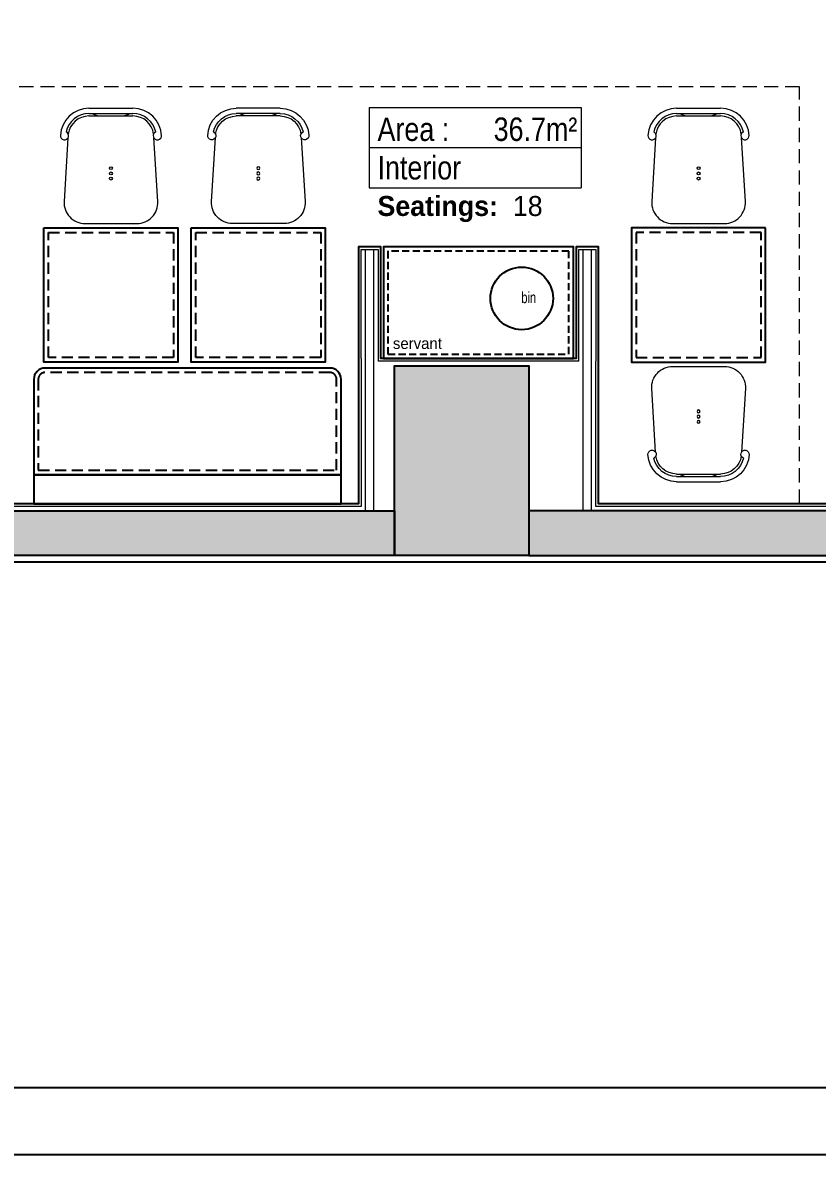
# Model space of a CAD drawing. Header units: millimetres. Extents: x 106699 to 122058, y 158555 to 162844.
# Drawn here: x 112546 to 112902, y 159502 to 160008 of the extents above; entities that cross this region are included whole.
import ezdxf
from ezdxf.enums import TextEntityAlignment as Align

# ---------------------------------------------------------------- set-up
doc = ezdxf.new("R2010")
doc.units = ezdxf.units.MM
for name, pattern in [('$0$4+1 daire_(K) TİP A - C BLOK$0$4+1 (K) 1$0$3+1 daire1$0$131121 243C_L00F00(plan)$0$HIDDEN2', [4.7625, 3.175, -1.5875]), ('1+1 TİP C$0$1+1 TİP C$0$A BLOK 2+1 TİP A$0$A BLOK 2+1 TİP A$0$A Blok TİP-6 (2+1)$0$HIDDEN', [9.525, 6.35, -3.175]), ('300_Z4_FCD_F03$0$GESTRICHELT', [0.75, 0.5, -0.25])]:
    doc.linetypes.add(name, pattern=pattern)
for name, color, linetype in [('0-HSL-WLL', 253, 'Continuous'), ('300_Z4_STR_F03$0$2-SPS-RCN', 2, 'Continuous'), ('S2000-002 Çizgi', 7, 'Continuous')]:
    doc.layers.add(name, color=color, linetype=linetype)
for name, color, linetype, lineweight in [('300_Z4_STR_F03$0$AUDIT_D_220920114151-103', 251, 'Continuous', 5), ('no3_alçıpan kesit', 210, 'Continuous', 20), ('no3_kutu profil gorunus', 8, 'Continuous', 0), ('no3_sandalye', 240, 'Continuous', 18), ('oda poz', 51, 'Continuous', 13)]:
    doc.layers.add(name, color=color, linetype=linetype, lineweight=lineweight)
doc.layers.add('area', color=200, linetype='Continuous', plot=False)
doc.styles.add('ARTUR', font='l_10646.ttf')
doc.styles.add('ATG_ROMANS', font='GOTHIC.TTF', dxfattribs={"width": 0.75})
doc.styles.add('EC', font='ARIALN.TTF')
doc.styles.get("Standard").update_dxf_attribs({"font": 'arial.ttf'})

# ---------------------------------------------------------------- blocks, each defined once
blk = doc.blocks.new('Layout1')
at = {"layer": 'area'}
for points in [[(0, 1485), (0, 0), (2100, 0), (2100, 1485)], [(25.54, 1459.46), (25.54, 25.54), (2074.46, 25.54), (2074.46, 1459.46)]]:
    blk.add_lwpolyline(points, close=True, dxfattribs=at)
blk = doc.blocks.new('COLUMN')
at = {"layer": '300_Z4_STR_F03$0$AUDIT_D_220920114151-103', "true_color": 0x303030}
h = blk.add_hatch(color=250, dxfattribs=at)
h.dxf.hatch_style = 1
h.paths.add_polyline_path([(104767.62, 177818.4), (104852.62, 177818.4), (104852.62, 177903.41), (104767.62, 177903.41)])
h.paths.add_polyline_path([(104052.62, 177903.41), (104052.62, 177818.41), (103967.62, 177818.41), (103967.62, 177903.41)])
edge = h.paths.add_edge_path()
edge.add_line((104052.62, 177498.41), (104052.62, 177438.41))
h.paths.add_polyline_path([(103967.62, 177498.41), (104052.62, 177498.41), (104052.62, 177438.41), (103967.62, 177438.41)])
h.paths.add_polyline_path([(104852.62, 177438.41), (104767.62, 177438.41), (104767.62, 177498.41), (104852.62, 177498.41)])
h.paths.add_polyline_path([(104852.62, 177018.41), (104767.62, 177018.41), (104767.62, 177103.41), (104852.62, 177103.41)])
h.paths.add_polyline_path([(103967.62, 176233.41), (103967.62, 176318.41), (104052.62, 176318.41), (104052.62, 176233.41)])
h.paths.add_polyline_path([(103967.62, 177103.41), (104052.62, 177103.41), (104052.62, 177018.41), (103967.62, 177018.41)])
at = {"layer": '300_Z4_STR_F03$0$2-SPS-RCN'}
blk.add_lwpolyline([(103967.62, 177498.41), (104052.62, 177498.41), (104052.62, 177438.41), (103967.62, 177438.41)], close=True, dxfattribs=at)
blk = doc.blocks.new('A$C9d205e2b')
at = {"color": 4}
blk.add_lwpolyline([(0, 85), (0, 0), (50, 0), (50, 85)], close=True, dxfattribs=at)
at = {"color": 4, "linetype": '$0$4+1 daire_(K) TİP A - C BLOK$0$4+1 (K) 1$0$3+1 daire1$0$131121 243C_L00F00(plan)$0$HIDDEN2'}
blk.add_lwpolyline([(2, 83), (2, 2), (48, 2), (48, 83)], close=True, dxfattribs=at)
at = {"color": 4}
blk.add_circle((26.92, 23.14), 14.02, dxfattribs=at)
at = {"color": 4, "insert": (9.28, 80.77), "char_height": 5, "width": 76.8983, "attachment_point": 1, "rotation": 270}
blk.add_mtext('{\\fManrope Light|b0|i0|c0|p2;servant}', dxfattribs=at)
at = {"color": 4, "insert": (27.26, 20), "char_height": 5, "attachment_point": 5, "rotation": 270, "style": 'ATG_ROMANS'}
blk.add_mtext('\\A1;{\\fManrope Light|b0|i0|c0|p2;bin}', dxfattribs=at)
blk = doc.blocks.new('gri tolix')
at = {"layer": 'no3_sandalye', "color": 35}
for p, q in [((32456.96, 11388.09), (32476.65, 11388.09)), ((32456.96, 11385.75), (32476.65, 11385.75)), ((32456.96, 11384.63), (32476.65, 11384.63)), ((32447.57, 11374.79), (32445.84, 11346.35)), ((32487.76, 11346.35), (32486.03, 11374.79)), ((32455.17, 11336.49), (32478.43, 11336.49))]:
    blk.add_line(p, q, dxfattribs=at)
for centre in [(32466.8, 11361.26), (32466.8, 11358.92), (32466.8, 11356.59)]:
    blk.add_circle(centre, 0.654, dxfattribs=at)
for centre, radius, start, end in [((32456.96, 11375.28), 12.81, 90, 176.9521), ((32456.96, 11375.28), 10.47, 90, 167.7747), ((32456.96, 11375.28), 9.35, 90, 172.1616), ((32462.33, 11391.88), 7.25, 237.668, 268.4154), ((32471.28, 11391.88), 7.25, 271.5846, 302.332), ((32476.65, 11375.28), 12.81, 2.2784, 90), ((32476.65, 11375.28), 10.47, 12.2253, 90), ((32476.65, 11375.28), 9.35, 7.8384, 90), ((32446.01, 11375.79), 1.85, 174.6737, 67.3294), ((32487.59, 11375.79), 1.85, 112.6706, 5.3263), ((32455.17, 11345.84), 9.35, 176.8779, 270), ((32478.43, 11345.84), 9.35, 270, 3.1221)]:
    blk.add_arc(centre, radius, start, end, dxfattribs=at)
blk = doc.blocks.new('A$Cb15fc262')
at = {"color": 4}
blk.add_lwpolyline([(13, 137.5), (0, 137.5), (0, 0), (13, 0), (13, 137.5)], dxfattribs=at)
blk.add_lwpolyline([(55.73, 137.5), (13, 137.5), (13, 0), (55.73, 0, 0.414214), (60.73, 5), (60.73, 132.5, 0.414214)], format="xyb", close=True, dxfattribs=at)
at = {"color": 4, "elevation": -0.56}
for points in [[(123.44, 132.96), (123.44, 73), (63.44, 73), (63.44, 132.96)], [(123.44, 67), (123.44, 7.04), (63.44, 7.04), (63.44, 67)]]:
    blk.add_lwpolyline(points, close=True, dxfattribs=at)
at = {"layer": 'S2000-002 Çizgi', "color": 8, "linetype": '300_Z4_FCD_F03$0$GESTRICHELT', "ltscale": 10, "true_color": 0x7a7a7a}
blk.add_lwpolyline([(55.73, 135.5), (15, 135.5), (15, 2), (55.73, 2, 0.414214), (58.73, 5), (58.73, 132.5, 0.414214)], format="xyb", close=True, dxfattribs=at)
at = {"layer": 'S2000-002 Çizgi', "color": 8, "linetype": '300_Z4_FCD_F03$0$GESTRICHELT', "ltscale": 10, "true_color": 0x7a7a7a, "elevation": -0.56}
for points in [[(121.44, 130.96), (121.44, 75), (65.44, 75), (65.44, 130.96)], [(121.44, 65), (121.44, 9.04), (65.44, 9.04), (65.44, 65)]]:
    blk.add_lwpolyline(points, close=True, dxfattribs=at)
at = {"rotation": 270}
blk.add_blockref('gri tolix', (-11211.05, 32569.78, -0.56), dxfattribs=at)
at = {"xscale": -1, "rotation": 270}
blk.add_blockref('gri tolix', (-11211.05, -32429.78, -0.56), dxfattribs=at)
blk = doc.blocks.new('*U24')
for p, q in [((-300, 0), (16.3, 0)), ((-300, 0), (-300, -120)), ((16.3, 0), (16.3, -120)), ((-300, -60), (16.3, -60)), ((-300, -120), (16.3, -120))]:
    blk.add_line(p, q)
at = {"style": 'EC'}
blk.add_text('m² ', height=35, dxfattribs=at).set_placement((-36.2, -50))
at = {"linetype": 'ByBlock', "insert": (25, -275), "char_height": 50, "attachment_point": 7, "style": 'ARTUR'}
blk.add_mtext('\\A1;', dxfattribs=at)
at = {"style": 'EC'}
for tag, p in [('ROOMNO', (-287.5, -50)), ('ROOMNAME', (-287.5, -107.5))]:
    blk.add_attdef(tag, p, '', height=35, dxfattribs=at)
blk.add_attdef('BRUT', text='', height=35, dxfattribs=at).set_placement((-36.2, -50), align=Align.RIGHT)

msp = doc.modelspace()

# ---------------------------------------------------------------- hatches: boundary and pattern name
at = {"layer": '0-HSL-WLL', "true_color": 0x7a7a7a}
h = msp.add_hatch(color=8, dxfattribs=at)
h.dxf.hatch_style = 1
h.paths.add_polyline_path([(112332.37, 160910.9), (112307.37, 160910.9), (112307.37, 160654.78), (112332.36, 160654.78), (112332.36, 160674.78), (112332.36, 160674.78), (112332.36, 160654.78), (113585.75, 160654.78), (113585.75, 160127.9), (113949.1, 160127.9), (113949.1, 160147.9), (113605.75, 160147.9), (113605.75, 160674.78), (112332.36, 160674.78), (112332.36, 160654.82), (112332.36, 160654.78), (112332.36, 160674.78)])
h.paths.add_polyline_path([(112332.37, 160569.78), (112307.37, 160569.78), (112307.37, 160351.53), (112307.37, 160281.65), (112332.37, 160281.65)], flags=17)
h.paths.add_polyline_path([(113892.37, 159769.78), (113892.37, 159789.78), (113192.37, 159789.78), (113192.37, 159769.78)])
h.paths.add_polyline_path([(112772.37, 159789.78), (112772.37, 159769.78), (113107.37, 159769.78), (113107.37, 159789.78)])
h.paths.add_polyline_path([(112712.37, 159769.78), (112712.37, 159789.78), (112392.37, 159789.78), (112392.37, 159769.78)])

# ---------------------------------------------------------------- linework, layer by layer
at = {"color": 4, "elevation": -0.56}
msp.add_lwpolyline([(112878.37, 159916.42), (112818.41, 159916.42), (112818.41, 159856.42), (112878.37, 159856.42)], close=True, dxfattribs=at)
at = {"layer": '300_Z4_STR_F03$0$2-SPS-RCN'}
for points in [[(113958.37, 159857.78), (113980.37, 159857.78), (113980.37, 159766.78), (112335.25, 159766.78)], [(112712.37, 159769.78), (112392.37, 159769.78), (112392.37, 159789.78), (112712.37, 159789.78), (112712.37, 159769.78)], [(112772.37, 159769.78), (113107.37, 159769.78), (113107.37, 159789.78), (112772.37, 159789.78), (112772.37, 159769.78)]]:
    msp.add_lwpolyline(points, dxfattribs=at)
at = {"layer": 'area'}
msp.add_lwpolyline([(112335.39, 159857.78), (112335.37, 160371.6), (112990.37, 160371.6), (112990.37, 160057.26), (112990.37, 160057.26), (112990.37, 159989.58), (112990.37, 159989.58), (112990.37, 159857.98), (112990.37, 159857.98), (112990.37, 159792.98), (112803.57, 159792.98), (112803.57, 159907.98), (112793.57, 159907.98), (112793.57, 159857.98), (112706.17, 159857.98), (112706.17, 159907.98), (112696.17, 159907.98), (112696.17, 159792.98), (112395.57, 159792.98), (112395.34, 159857.99), (112335.39, 159857.78)], dxfattribs=at)
at = {"layer": 'no3_alçıpan kesit'}
for points in [[(112696.17, 159857.98), (112696.17, 159907.98), (112706.17, 159907.98), (112706.17, 159857.98)], [(112697.37, 159857.98), (112697.37, 159906.78), (112704.97, 159906.78), (112704.97, 159856.78)], [(112793.57, 159857.98), (112793.57, 159907.98), (112803.57, 159907.98), (112803.57, 159857.98)], [(112794.77, 159856.78), (112794.77, 159906.78), (112802.37, 159906.78), (112802.37, 159856.78)], [(112696.17, 159857.98), (112696.17, 159792.98), (112395.57, 159792.98), (112395.57, 159857.99), (112335.39, 159857.78)], [(112697.37, 159857.98), (112697.37, 159791.78), (112394.37, 159791.78), (112394.37, 159856.79), (112335.4, 159856.58)], [(112793.57, 159857.98), (112706.17, 159857.98)], [(112990.37, 159792.98), (112803.57, 159792.98), (112803.57, 159857.98)], [(112794.77, 159856.78), (112704.97, 159856.78)], [(112991.57, 159791.78), (112802.37, 159791.78), (112802.37, 159856.78)]]:
    msp.add_lwpolyline(points, dxfattribs=at)
at = {"layer": 'no3_kutu profil gorunus', "linetype": '1+1 TİP C$0$1+1 TİP C$0$A BLOK 2+1 TİP A$0$A BLOK 2+1 TİP A$0$A Blok TİP-6 (2+1)$0$HIDDEN'}
msp.add_lwpolyline([(112893.57, 159792.98), (112893.57, 159979.58), (112395.57, 159979.58), (112395.57, 159857.99)], dxfattribs=at)
at = {"layer": 'no3_kutu profil gorunus'}
for points in [[(112699.37, 159789.78), (112699.37, 159906.78)], [(112702.97, 159906.78), (112702.97, 159789.78)], [(112796.77, 159789.78), (112796.77, 159906.78)], [(112800.37, 159906.78), (112800.37, 159789.78)]]:
    msp.add_lwpolyline(points, dxfattribs=at)
at = {"layer": 'S2000-002 Çizgi', "color": 8, "linetype": '300_Z4_FCD_F03$0$GESTRICHELT', "ltscale": 10, "true_color": 0x7a7a7a, "elevation": -0.56}
msp.add_lwpolyline([(112876.37, 159914.42), (112820.41, 159914.42), (112820.41, 159858.42), (112876.37, 159858.42)], close=True, dxfattribs=at)

# ---------------------------------------------------------------- block references
at = {"xscale": 1.174797441050893, "yscale": 1.174797441050893, "zscale": 1.174797441050893}
msp.add_blockref('Layout1', (111633.23, 159501.7), dxfattribs=at)
at = {"rotation": 90}
for name, p in [('COLUMN', (290210.78, 55802.16)), ('A$Cb15fc262', (112688.37, 159792.98)), ('A$C9d205e2b', (112792.37, 159857.98))]:
    msp.add_blockref(name, p, dxfattribs=at)
msp.add_blockref('gri tolix', (80381.59, 148581.93, -0.56))
at = {"xscale": -1, "rotation": 180}
msp.add_blockref('gri tolix', (80381.59, 171190.91, -0.56), dxfattribs=at)
at = {"layer": 'oda poz', "xscale": 0.3000000000000001, "yscale": 0.3000000000000001, "zscale": 0.3000000000000001}
msp.add_blockref('*U24', (112790.95, 159970.38), dxfattribs=at).add_auto_attribs({'ROOMNO': 'Area :', 'ROOMNAME': 'Interior', 'BRUT': '36.7'})

# ---------------------------------------------------------------- texts
at = {"color": 8, "true_color": 0x757575, "insert": (112778.6, 159930.76), "char_height": 8.96, "attachment_point": 3}
msp.add_mtext_dynamic_manual_height_columns('{\\fManrope SemiBold|b0|i0|c162|p2;Seatings:\\fManrope Light|b0|i0|c162|p2;  18}', width=120.2992, gutter_width=63.71, heights=[9.15], dxfattribs=at)

doc.saveas('drawing.dxf')
